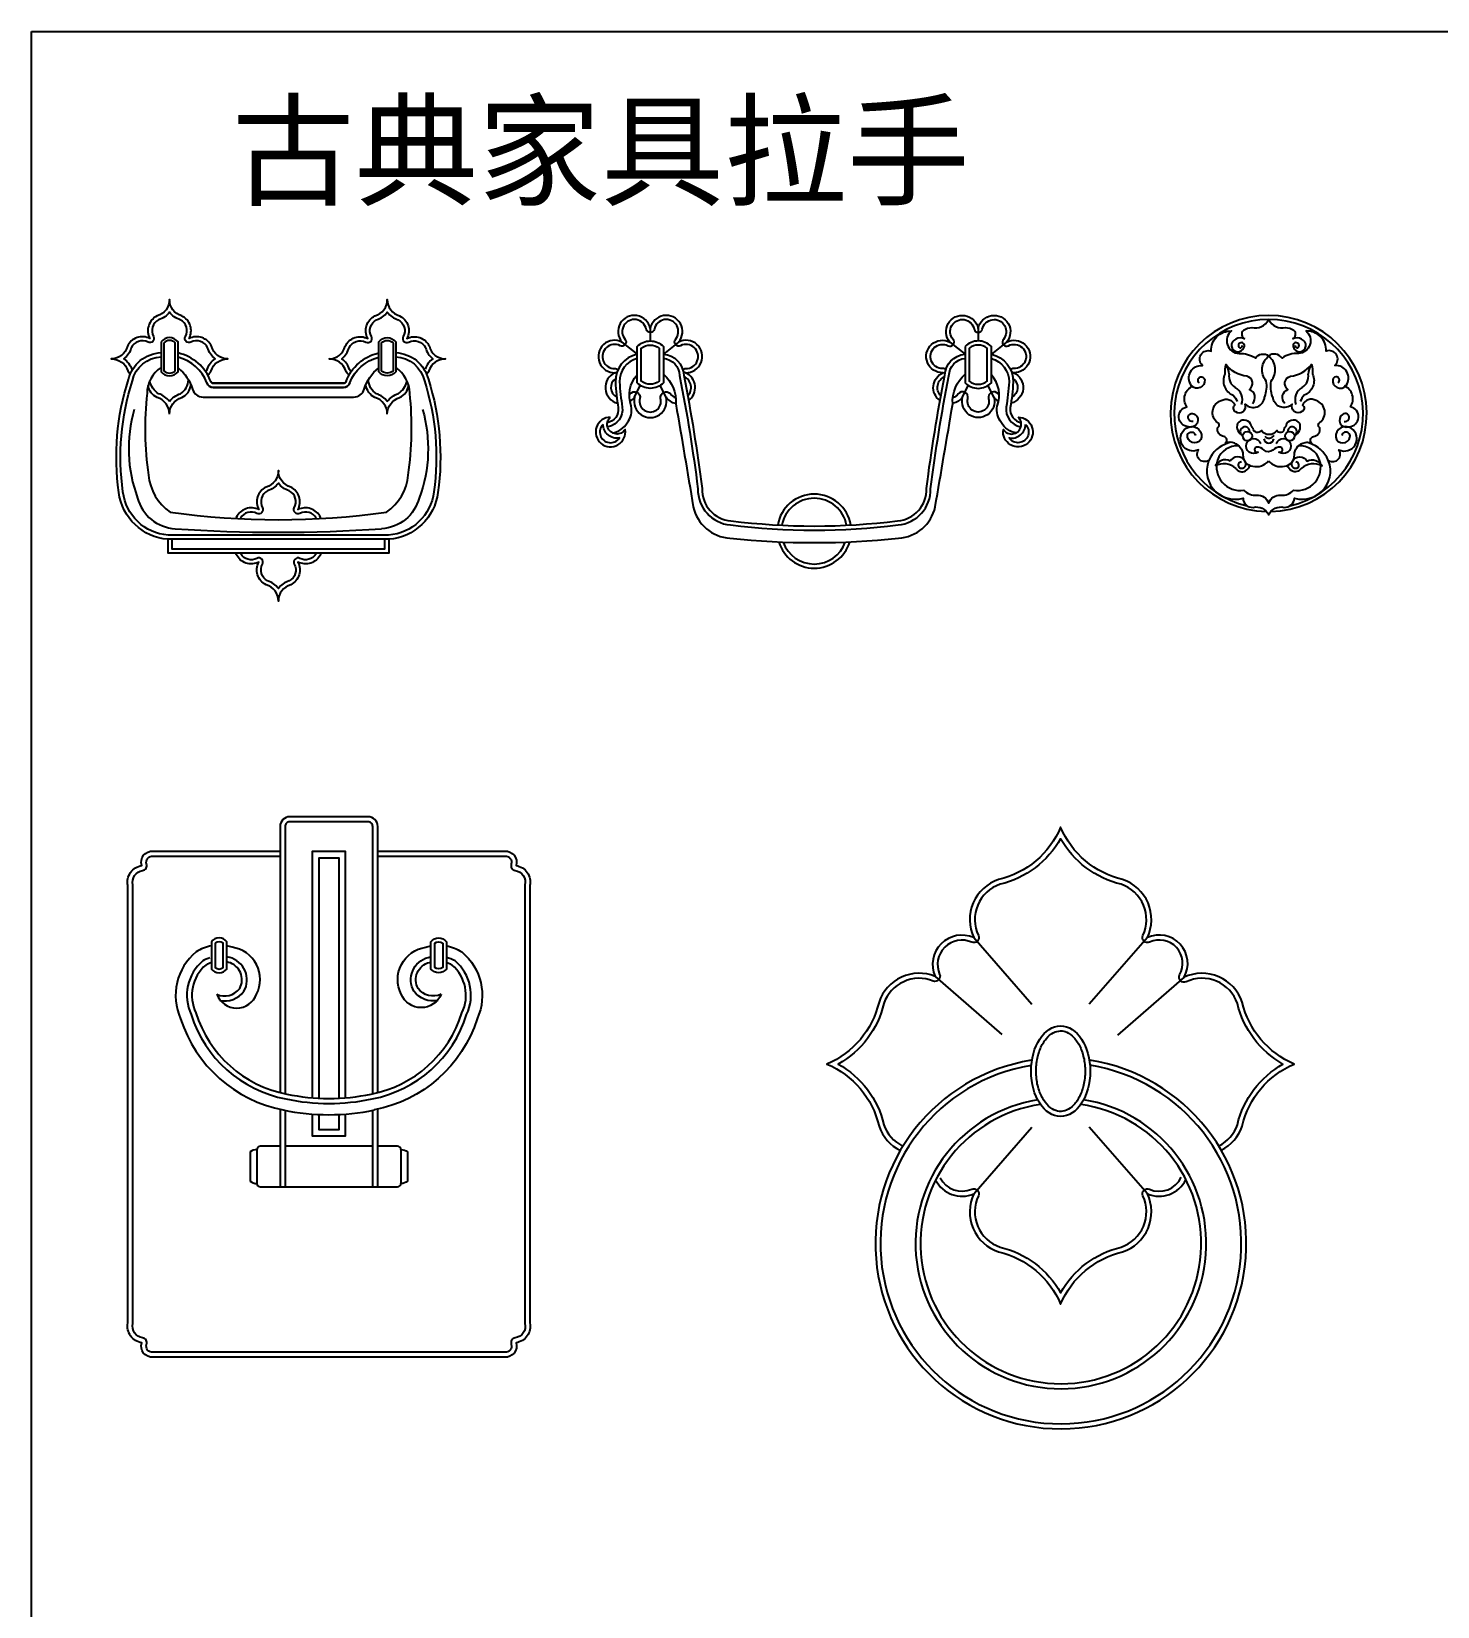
# Model space of a CAD drawing. Header units: millimetres. Extents: x -159346 to -157016, y -80163 to -78851.
# Drawn here: x -159346 to -158785, y -79479 to -78851 of the extents above; entities that cross this region are included whole.
import ezdxf

# ---------------------------------------------------------------- set-up
doc = ezdxf.new("R2010")
doc.units = ezdxf.units.MM
doc.header["$LTSCALE"] = 2
doc.header["$MEASUREMENT"] = 0
doc.layers.get('0').update_dxf_attribs({"linetype": 'CONTINUOUS'})
for name, color, linetype in [('3', 3, 'CONTINUOUS'), ('4', 4, 'CONTINUOUS'), ('7', 7, 'CONTINUOUS')]:
    doc.layers.add(name, color=color, linetype=linetype)
doc.layers.add('标注', color=7, linetype='CONTINUOUS', lineweight=25)
doc.styles.add('HZ', font='simfang.ttf')

msp = doc.modelspace()

# ---------------------------------------------------------------- linework, layer by layer
at = {"layer": '3', "color": 0}
for p, q in [((-159098.72, -78969.39), (-159098.72, -78974.39)), ((-158967.83, -78969.39), (-158967.83, -78974.39)), ((-159110.03, -78974.84), (-159103.95, -78979.68)), ((-159087.41, -78974.84), (-159093.49, -78979.68)), ((-158979.14, -78974.84), (-158973.06, -78979.68)), ((-158956.52, -78974.84), (-158962.6, -78979.68)), ((-159112.82, -78987.07), (-159112.04, -78986.9)), ((-159084.62, -78987.07), (-159085.52, -78986.87)), ((-158981.93, -78987.07), (-158981.03, -78986.87)), ((-158953.73, -78987.07), (-158954.51, -78986.9)), ((-159105, -78996.89), (-159102.71, -78992.15)), ((-159092.44, -78996.89), (-159094.73, -78992.15)), ((-158974.11, -78996.89), (-158971.82, -78992.15)), ((-158961.56, -78996.89), (-158963.84, -78992.15)), ((-159255.73, -79297.12), (-159255.73, -79310.67)), ((-159198.25, -79297.12), (-159198.25, -79310.67))]:
    msp.add_line(p, q, dxfattribs=at)
for points in [[(-159276.11, -78986.53, 0.048775), (-159275.56, -78985.74, -0.161806), (-159272.43, -78981.47, -0.161806), (-159275.38, -78977.08, 0.41702), (-159282.05, -78974.9, -0.737182), (-159284.26, -78972.65, 0.41702), (-159286.29, -78965.94, -0.161806), (-159290.62, -78962.9, -0.161806), (-159294.95, -78965.94, 0.41702), (-159296.99, -78972.65, -0.737182), (-159299.19, -78974.9, 0.41702), (-159305.87, -78977.08, -0.161806), (-159308.81, -78981.47, -0.159953), (-159305.7, -78985.68, -0.159953)], [(-159218.2, -78986.53, -0.048775), (-159218.74, -78985.74, 0.161806), (-159221.87, -78981.47, 0.161806), (-159218.93, -78977.08, -0.41702), (-159212.25, -78974.9, 0.737182), (-159210.05, -78972.65, -0.41702), (-159208.01, -78965.94, 0.161806), (-159203.68, -78962.9, 0.161806), (-159199.35, -78965.94, -0.41702), (-159197.32, -78972.65, 0.737182), (-159195.11, -78974.9, -0.41702), (-159188.44, -78977.08, 0.161806), (-159185.5, -78981.47, 0.159953), (-159188.6, -78985.68, 0.159953)], [(-159085.76, -78985.88, -0.199006), (-159084.58, -78985.42, 1.288737), (-159086.66, -78976.3, -0.819454), (-159088.67, -78973.77, 1.288737), (-159097.1, -78969.72, -0.819454), (-159100.34, -78969.72, 1.288737), (-159108.77, -78973.77, -0.819454), (-159110.78, -78976.3, 1.288737), (-159112.86, -78985.42, -0.185035), (-159111.75, -78985.82)], [(-158980.79, -78985.88, 0.200299), (-158981.98, -78985.42, -1.288737), (-158979.89, -78976.3, 0.819454), (-158977.88, -78973.77, -1.288737), (-158969.45, -78969.72, 0.819454), (-158966.21, -78969.72, -1.288737), (-158957.79, -78973.77, 0.819454), (-158955.77, -78976.3, -1.288737), (-158953.69, -78985.42, 0.185035), (-158954.8, -78985.82)], [(-158843.4, -79040.19, 8.707332), (-158860.48, -79040.18, 8.707332)], [(-159200.3, -78980.72, -0.334594), (-159188.89, -78990.25, -0.112641), (-159185.11, -79034.63, -0.357343), (-159203.17, -79051.9), (-159291.13, -79051.9, -0.357343), (-159309.19, -79034.63, -0.112641), (-159305.41, -78990.25, -0.336232), (-159293.93, -78980.72)], [(-159218.59, -78991.15, -0.314682), (-159221.17, -78992.96), (-159273.14, -78992.96, -0.314682), (-159275.72, -78991.15, 0.250019), (-159287.2, -78980.89, 0.247761)], [(-159275.72, -78991.15, 0.314682), (-159273.14, -78992.96), (-159221.17, -78992.96, 0.314682), (-159218.59, -78991.15, -0.250019), (-159207.11, -78980.89, -0.247761)], [(-159103.95, -78981.38, 0.34465), (-159111.01, -78990.72, 0.02753), (-159109.88, -79000.8, -0.399983), (-159115.56, -79008.65)], [(-159093.54, -78981.32, -0.381028), (-159087.03, -78988.24, -0.016815), (-159079.72, -79033.39, 0.39491), (-159066.73, -79047.82, 0.062406), (-158999.82, -79047.82, 0.39491), (-158986.84, -79033.39, -0.016824), (-158979.52, -78988.27, -0.381028), (-158973.01, -78981.35)], [(-158962.6, -78981.38, -0.34465), (-158955.54, -78990.72, -0.02753), (-158956.67, -79000.8, 0.399983), (-158950.99, -79008.65)], [(-159290.62, -78998.52, 0.162726), (-159294.98, -78995.47, -0.197509), (-159298.47, -78990.32, -0.197509)], [(-159290.62, -78998.52, -0.162337), (-159286.27, -78995.48, 0.249569), (-159283.06, -78989.88, 0.249569)], [(-159203.68, -78998.52, 0.162337), (-159208.03, -78995.48, -0.249569), (-159211.25, -78989.88, -0.249569)], [(-159203.68, -78998.52, -0.162726), (-159199.33, -78995.47, 0.197509), (-159195.83, -78990.32, 0.197509)], [(-159112.61, -78989.47, 0.565238), (-159112.13, -78996.78)], [(-159083.81, -78996.34, 0.518421), (-159085.28, -78988.59, 0.518421)], [(-158982.74, -78996.34, -0.519103), (-158981.27, -78988.58)], [(-158953.94, -78989.47, -0.565238), (-158954.42, -78996.78)], [(-159107.1, -78995.96, 0.030918), (-159106.75, -78995.56, -0.819454), (-159102.86, -78997.43, 1.288737), (-159094.58, -78997.43, -0.819454), (-159090.69, -78995.56, 0.15499), (-159088.58, -78997.06, 0.089485)], [(-158959.46, -78995.96, -0.030918), (-158959.8, -78995.56, 0.819454), (-158963.69, -78997.43, -1.288737), (-158971.98, -78997.43, 0.819454), (-158975.86, -78995.56, -0.154812), (-158977.97, -78997.06, -0.089485)], [(-159304.69, -79001.72, 0.161422), (-159303.33, -79037.08, 0.327672), (-159288.35, -79049.32, 0.327672)], [(-159189.61, -79001.72, -0.161422), (-159190.98, -79037.08, -0.327672), (-159205.95, -79049.32, -0.327672)], [(-159117.57, -79007.69, 1.108116), (-159111.04, -79013.11, -0.467537), (-159117.57, -79007.69, -0.467537)], [(-158948.99, -79007.69, -1.108116), (-158955.51, -79013.11, 0.467537), (-158948.99, -79007.69, 0.467537)], [(-159232.05, -79045.11, 0.398926), (-159238.58, -79043.2, -0.737182), (-159240.79, -79040.94, 0.41702), (-159242.82, -79034.23, -0.161806), (-159247.15, -79031.19, -0.161806), (-159251.48, -79034.23, 0.41702), (-159253.52, -79040.94, -0.737182), (-159255.72, -79043.2, 0.398926), (-159262.25, -79045.11, 0.398926)], [(-159232.13, -79059.4, -0.389884), (-159238.58, -79061.18, 0.737182), (-159240.79, -79063.43, -0.41702), (-159242.82, -79070.15, 0.161806), (-159247.15, -79073.18, 0.161806), (-159251.48, -79070.15, -0.41702), (-159253.52, -79063.43, 0.737182), (-159255.72, -79061.18, -0.389884), (-159262.17, -79059.4, -0.389884)], [(-159209.49, -79274.81), (-159209.49, -79168.2, 0.414214), (-159211.39, -79166.3), (-159242.59, -79166.3, 0.414214), (-159244.49, -79168.2), (-159244.49, -79274.81)], [(-158871.74, -79295.62, 0.194796), (-158864.4, -79287.18, -0.209688), (-158846.2, -79263, -0.209688), (-158864.4, -79238.83, 0.446649), (-158884.84, -79230.18, -0.731254), (-158887.44, -79227.39, 0.729518), (-158899.48, -79214.35, -0.701212), (-158902.13, -79211.68, 0.446649), (-158910.78, -79191.24, -0.209688), (-158934.95, -79173.04, -0.209688), (-158959.13, -79191.24, 0.446649), (-158967.78, -79211.68, -0.693662), (-158970.39, -79214.37, 0.683977), (-158983.24, -79227.19, -0.672831), (-158985.82, -79229.85, 0.430142), (-159005.5, -79238.83, -0.209688), (-159023.71, -79263, -0.209688), (-159005.5, -79287.18, 0.197537), (-158998.03, -79295.69, 0.197537)], [(-159207.49, -79180.02), (-159156.75, -79180.02, -0.544556), (-159154.21, -79183.15, 0.466226), (-159152.6, -79185.75, -0.445201), (-159148.77, -79191.45), (-159148.77, -79366.55, -0.445201), (-159152.6, -79372.25, 0.466226), (-159154.21, -79374.85, -0.544556), (-159156.75, -79377.98), (-159297.22, -79377.98, -0.544556), (-159299.76, -79374.85, 0.466226), (-159301.38, -79372.25, -0.445201), (-159305.21, -79366.55), (-159305.21, -79191.45, -0.445201), (-159301.38, -79185.75, 0.466226), (-159299.76, -79183.15, -0.544556), (-159297.22, -79180.02), (-159246.49, -79180.02)], [(-159274.48, -79220.6, 0.0539), (-159277.31, -79221.81, 0.338951), (-159281.96, -79243.25, 0.275776), (-159244.24, -79276.9, 0.105041), (-159209.74, -79276.9, 0.275776), (-159172.01, -79243.25, 0.338951), (-159176.66, -79221.81, 0.064582), (-159180.08, -79220.43, 0.0539)], [(-159270.58, -79237.61, 0.290611), (-159260.9, -79233.93, 0.493002), (-159266.58, -79220.46, 0.020232), (-159267.71, -79220.21)], [(-159183.39, -79237.61, -0.290611), (-159193.07, -79233.93, -0.493002), (-159187.39, -79220.46, -0.01276), (-159186.68, -79220.29)], [(-158983.04, -79308.36, 0.399534), (-158970.39, -79312.92, -0.693347), (-158967.78, -79315.6, 0.446649), (-158959.13, -79336.05, -0.209688), (-158934.95, -79354.25, -0.209688), (-158910.78, -79336.05, 0.446649), (-158902.13, -79315.6, -0.693347), (-158899.52, -79312.92, 0.405208), (-158886.78, -79308.19, 0.405208)]]:
    msp.add_lwpolyline(points, format="xyb", dxfattribs=at)
for points in [[(-159292.9, -78975.13), (-159292.9, -78986.28, 0.417193), (-159288.3, -78986.28), (-159288.3, -78975.13, 0.417193)], [(-159201.4, -78975.13), (-159201.4, -78986.28, -0.417193), (-159206.01, -78986.28), (-159206.01, -78975.13, -0.417193)], [(-159095.14, -78977.3), (-159095.14, -78990.41, -0.350667), (-159102.3, -78990.41), (-159102.3, -78977.3, -0.350667)], [(-158971.41, -78977.3), (-158971.41, -78990.41, 0.350667), (-158964.25, -78990.41), (-158964.25, -78977.3, 0.350667)], [(-159272.4, -79214.76), (-159272.4, -79224.46, 0.370489), (-159269.21, -79224.46), (-159269.21, -79214.76, 0.370489)], [(-159181.58, -79214.76), (-159181.58, -79224.46, -0.370489), (-159184.76, -79224.46), (-159184.76, -79214.76, -0.370489)]]:
    msp.add_lwpolyline(points, format="xyb", close=True, dxfattribs=at)
for points in [[(-159204.76, -79053.55), (-159204.76, -79057.46), (-159289.55, -79057.46), (-159289.55, -79053.55)], [(-159230.89, -79276.62), (-159230.89, -79180.62), (-159223.09, -79180.62), (-159223.09, -79276.62)], [(-159244.49, -79281.44), (-159244.49, -79311.97)], [(-159209.49, -79311.97), (-159209.49, -79281.44)], [(-159223.09, -79283.12), (-159223.09, -79289.19), (-159230.89, -79289.19), (-159230.89, -79283.12)]]:
    msp.add_lwpolyline(points, dxfattribs=at)
for centre, radius, start, end in [((-158874.67, -78987.92), 7.01, 2.15933, 36.31308), ((-158829.14, -78987.92), 7.01, 143.68692, 177.84067), ((-158862.71, -78988.62), 5.05, 169.02281, 238.94208), ((-158868.03, -78997.85), 5.61, 339.71825, 61.06972), ((-158835.79, -78997.85), 5.61, 118.93028, 200.28175), ((-158841.1, -78988.62), 5.05, 301.05792, 10.97719), ((-158862.75, -79023.94), 1.29, 91.80076, 280.27852), ((-158862.69, -79023.52), 1.69, 247.17296, 42.25512), ((-158841.17, -79023.52), 1.69, 137.74488, 292.82704), ((-158841.11, -79023.94), 1.29, 259.72148, 88.19924), ((-159033.28, -79050.31), 13.13, 10.35442, 169.64558), ((-159247.15, -78457.86), 592.89, 266.01521, 273.98479), ((-159033.28, -79050.31), 13.13, 199.32494, 340.67506), ((-158934.85, -79334.56), 72.02, 99.50845, 80.65772), ((-158934.85, -79334.56), 58.02, 99.15979, 81.03001)]:
    msp.add_arc(centre, radius, start, end, dxfattribs=at)
msp.add_open_spline([(-158934.95, -79249.75), (-158935.92, -79249.75), (-158936.9, -79250), (-158938.85, -79251.03), (-158939.82, -79251.83), (-158941.6, -79253.97), (-158942.39, -79255.31), (-158943.68, -79258.37), (-158944.16, -79260.09), (-158944.73, -79263.71), (-158944.81, -79265.59), (-158944.58, -79269.3), (-158944.26, -79271.12), (-158943.26, -79274.47), (-158942.58, -79275.99), (-158940.98, -79278.56), (-158940.06, -79279.6), (-158938.15, -79281.11), (-158937.16, -79281.58), (-158935.21, -79282), (-158934.25, -79281.96), (-158932.3, -79281.38), (-158931.31, -79280.83), (-158929.42, -79279.15), (-158928.53, -79278.02), (-158927, -79275.31), (-158926.37, -79273.73), (-158925.49, -79270.3), (-158925.23, -79268.45), (-158925.12, -79264.73), (-158925.27, -79262.85), (-158925.96, -79259.3), (-158926.49, -79257.62), (-158927.87, -79254.68), (-158928.7, -79253.42), (-158930.53, -79251.44), (-158931.51, -79250.73), (-158933.31, -79249.93), (-158934.13, -79249.75), (-158934.95, -79249.75)], degree=3, knots=[0, 0, 0, 0, 0.333396, 0.333396, 0.666792, 0.666792, 1.000187, 1.000187, 1.333583, 1.333583, 1.666979, 1.666979, 2.000375, 2.000375, 2.333771, 2.333771, 2.667167, 2.667167, 3.000562, 3.000562, 3.333958, 3.333958, 3.667354, 3.667354, 4.00075, 4.00075, 4.334146, 4.334146, 4.667541, 4.667541, 5.000937, 5.000937, 5.334333, 5.334333, 5.667729, 5.667729, 6.001125, 6.001125, 6.283185, 6.283185, 6.283185, 6.283185], dxfattribs=at)
at = {"layer": '4', "color": 0}
for p, q in [((-158969.59, -79212.54), (-158946.4, -79239.07)), ((-158900.32, -79212.54), (-158923.51, -79239.07)), ((-158985.02, -79228.01), (-158958.43, -79251.13)), ((-158885.7, -79228.37), (-158912.29, -79251.5)), ((-158969.59, -79314.75), (-158946.4, -79288.22)), ((-158900.32, -79314.75), (-158923.51, -79288.22))]:
    msp.add_line(p, q, dxfattribs=at)
for points in [[(-159275.31, -78988.09, 0.081429), (-159274.03, -78986.38, -0.340817), (-159267.35, -78981.58, -0.340817), (-159273.82, -78976.51, 0.425147), (-159282.81, -78973.44, 0.425147), (-159285.69, -78964.39, -0.340817), (-159290.62, -78957.82, -0.340817), (-159295.56, -78964.39, 0.425147), (-159298.44, -78973.44, 0.425147), (-159307.42, -78976.51, -0.340817), (-159313.89, -78981.58, -0.340817), (-159307.21, -78986.38, 0.060291), (-159306.32, -78987.69)], [(-159219, -78988.09, -0.081429), (-159220.27, -78986.38, 0.340817), (-159226.95, -78981.58, 0.340817), (-159220.48, -78976.51, -0.425147), (-159211.5, -78973.44, -0.425147), (-159208.62, -78964.39, 0.340817), (-159203.68, -78957.82, 0.340817), (-159198.75, -78964.39, -0.425147), (-159195.87, -78973.44, -0.425147), (-159186.89, -78976.51, 0.340817), (-159180.41, -78981.58, 0.340817), (-159187.09, -78986.38, -0.060291), (-159187.99, -78987.69)], [(-159083.46, -78998.22, 0.576008), (-159084.62, -78987.07, 1.288737), (-159087.41, -78974.84, 1.288737), (-159098.72, -78969.39, 1.288737), (-159110.03, -78974.84, 1.288737), (-159112.82, -78987.07, 0.708386), (-159111.79, -78999.25)], [(-158983.09, -78998.22, -0.576205), (-158981.93, -78987.07, -1.288737), (-158979.14, -78974.84, -1.288737), (-158967.83, -78969.39, -1.288737), (-158956.52, -78974.84, -1.288737), (-158953.73, -78987.07, -0.708386), (-158954.76, -78999.25)], [(-158851.1, -79042.51, 94.336812), (-158852.76, -79042.51, 8.707332)], [(-159200.3, -78979.07, -0.334886), (-159187.3, -78989.81, -0.112445), (-159183.48, -79034.85, -0.357995), (-159203.11, -79053.55), (-159291.2, -79053.55, -0.357995), (-159310.83, -79034.85, -0.112445), (-159307.01, -78989.81, -0.334886), (-159294, -78979.07)], [(-159220.13, -78990.59, -0.314682), (-159221.17, -78991.31), (-159247.15, -78991.31), (-159273.14, -78991.31, -0.314682), (-159274.17, -78990.59, 0.255761), (-159287.18, -78979.2)], [(-159274.17, -78990.59, 0.314682), (-159273.14, -78991.31), (-159247.15, -78991.31), (-159221.17, -78991.31, 0.314682), (-159220.13, -78990.59, -0.255761), (-159207.12, -78979.2)], [(-159103.95, -78979.68, 0.3565), (-159112.66, -78990.78, 0.027539), (-159111.51, -79001.04, -0.39865), (-159115.86, -79007.03, -0.397247)], [(-159093.4, -78979.68, -0.37587), (-159085.38, -78988.04, -0.016814), (-159078.06, -79033.29, 0.39852), (-159066.56, -79046.18, 0.062468), (-158999.99, -79046.18, 0.39852), (-158988.49, -79033.29, -0.016823), (-158981.17, -78988.06, -0.37587), (-158973.15, -78979.7)], [(-158962.6, -78979.68, -0.3565), (-158953.89, -78990.78, -0.027539), (-158955.04, -79001.04, 0.39865), (-158950.69, -79007.03, 0.397247)], [(-159294, -78985, 0.244443), (-159299.58, -78995.29, 0.062739), (-159299, -79027.92, 0.222127), (-159290.29, -79042.71, 0.069817), (-159204.01, -79042.71, 0.222127), (-159195.3, -79027.92, 0.062739), (-159194.72, -78995.29, 0.244443), (-159200.3, -78985)], [(-159287.18, -78985.14, -0.153369), (-159281.41, -78993.65, 0.331202), (-159277.2, -78996.79), (-159247.15, -78996.79), (-159217.11, -78996.79, 0.331202), (-159212.89, -78993.65, -0.153369), (-159207.12, -78985.14)], [(-159290.62, -79003.6, 0.340817), (-159295.56, -78997.02, -0.241541), (-159299.14, -78992.19, -0.241541)], [(-159290.62, -79003.6, -0.340817), (-159285.69, -78997.02, 0.254538), (-159282.06, -78991.87, 0.254538)], [(-159203.68, -79003.6, 0.340817), (-159208.62, -78997.02, -0.254538), (-159212.25, -78991.87, -0.254538)], [(-159203.68, -79003.6, -0.340817), (-159198.75, -78997.02, 0.241541), (-159195.16, -78992.19, 0.241541)], [(-159113.99, -79011.03, 0.24417), (-159107.97, -79007.05, 0.219832), (-159106.3, -79000.37, -0.281597), (-159103.95, -78987.86)], [(-159093.49, -78987.65, -0.233591), (-159088.52, -78999.53, -0.001336), (-159081.55, -79040.61, 0.339583), (-159066.91, -79053.06, 0.054643), (-158999.64, -79053.06, 0.339583), (-158985, -79040.61, 0.000521), (-158978.03, -78999.55, -0.233591), (-158973.06, -78987.68)], [(-158952.56, -79011.03, -0.24417), (-158958.58, -79007.05, -0.219832), (-158960.25, -79000.37, 0.281597), (-158962.6, -78987.86)], [(-159106.83, -78998.54, 0.096334), (-159105, -78996.89, 1.288737), (-159092.44, -78996.89, 0.174755), (-159088.76, -78999.29, 0.174755)], [(-158959.72, -78998.54, -0.096334), (-158961.56, -78996.89, -1.288737), (-158974.11, -78996.89, -0.174755), (-158977.79, -78999.29, -0.174755)], [(-158866.99, -79014.85, 0.212618), (-158875.15, -79020.78, 0.674553), (-158862.15, -79037.12, 0.42921), (-158858.14, -79040.81, -0.362951), (-158851.93, -79043.8, -0.362951), (-158845.73, -79040.81, 0.404007), (-158841.58, -79037.16, 0.670026), (-158828.72, -79020.78, 0.212618), (-158836.87, -79014.85)], [(-158863.8, -79016.26, 0.342951), (-158872.3, -79021.95, 0.554594), (-158861.79, -79033.98, 0.214699), (-158856.75, -79036.01, -0.365447), (-158851.91, -79039.19, -0.365447), (-158847.06, -79036.01, 0.214699), (-158842.02, -79033.98, 0.557951), (-158831.56, -79021.95, 0.340998), (-158840.06, -79016.26)], [(-159230.22, -79045.26, -0.01802), (-159230.35, -79044.8, 0.425147), (-159239.34, -79041.73, 0.425147), (-159242.22, -79032.69, -0.340817), (-159247.15, -79026.11, -0.340817), (-159252.09, -79032.69, 0.425147), (-159254.97, -79041.73, 0.425147), (-159263.95, -79044.8, -0.01802), (-159264.09, -79045.26, -0.01802)], [(-159230.22, -79059.11, 0.01802), (-159230.35, -79059.58, -0.425147), (-159239.34, -79062.65, -0.425147), (-159242.22, -79071.69, 0.340817), (-159247.15, -79078.27, 0.340817), (-159252.09, -79071.69, -0.425147), (-159254.97, -79062.65, -0.425147), (-159263.95, -79059.58, 0.01802), (-159264.09, -79059.11, 0.01802)], [(-159207.49, -79274.35), (-159207.49, -79168.2, 0.414214), (-159211.39, -79164.3), (-159242.59, -79164.3, 0.414214), (-159246.49, -79168.2), (-159246.49, -79274.35)], [(-158870.83, -79297.41, 0.196376), (-158862.48, -79287.73, -0.239524), (-158841.67, -79263, -0.239524), (-158862.48, -79238.28, 0.448475), (-158885.7, -79228.37, 0.729518), (-158900.32, -79212.54, 0.448475), (-158910.23, -79189.32, -0.239524), (-158934.95, -79168.5, -0.239524), (-158959.68, -79189.32, 0.448475), (-158969.59, -79212.54, 0.683977), (-158985.07, -79228, 0.431947), (-159007.43, -79238.28, -0.239524), (-159028.24, -79263, -0.239524), (-159007.43, -79287.73, 0.199119), (-158998.92, -79297.49)], [(-159207.49, -79178.02), (-159156.84, -79178.02, -0.535451), (-159152.31, -79183.77, -0.433054), (-159146.77, -79191.68), (-159146.77, -79366.33, -0.433054), (-159152.31, -79374.23, -0.535451), (-159156.84, -79379.98), (-159297.13, -79379.98, -0.535451), (-159301.66, -79374.23, -0.433054), (-159307.21, -79366.33), (-159307.21, -79191.68, -0.433054), (-159301.66, -79183.77, -0.535451), (-159297.13, -79178.02), (-159246.49, -79178.02)], [(-159273.9, -79215.79, 0.099113), (-159280, -79218.2, 0.338597), (-159286.16, -79244.88, 0.273786), (-159245.19, -79281.3)], [(-159271.78, -79235.13, 0.689902), (-159255.85, -79235.13, 0.514541), (-159265.62, -79216.39, 0.032433), (-159267.71, -79215.84, 0.032433)], [(-159180.08, -79215.79, -0.099113), (-159173.97, -79218.2, -0.338597), (-159167.81, -79244.88, -0.274409), (-159208.91, -79281.32)], [(-159182.19, -79235.13, -0.669945), (-159198.12, -79235.13, -0.514541), (-159188.36, -79216.39, -0.032433), (-159186.26, -79215.84, -0.032433)], [(-159273.9, -79222.51, 0.050033), (-159276.16, -79223.46, 0.337912), (-159280.09, -79242.52, 0.276672), (-159243.84, -79274.94, 0.105161), (-159210.13, -79274.94, 0.276672), (-159173.88, -79242.52, 0.337912), (-159177.81, -79223.46, 0.050033), (-159180.08, -79222.51)], [(-159271.78, -79235.13, 0.346544), (-159262.58, -79232.83, 0.48791), (-159267.09, -79222.39, 0.012897), (-159267.71, -79222.24, 0.012897)], [(-159182.19, -79235.13, -0.346544), (-159191.39, -79232.83, -0.48791), (-159186.88, -79222.39, -0.012897), (-159186.26, -79222.24, -0.012897)], [(-159255.73, -79297.12, 0.189656), (-159258.4, -79298.08), (-159258.4, -79309.71, 0.189656), (-159255.73, -79310.67)], [(-159246.49, -79295.82), (-159254.43, -79295.82, 0.414214), (-159255.73, -79297.12)], [(-159198.25, -79297.12), (-159198.25, -79297.12, 0.414214), (-159199.55, -79295.82), (-159207.49, -79295.82)], [(-159198.25, -79297.12, -0.189656), (-159195.57, -79298.08), (-159195.57, -79309.71, -0.189656), (-159198.25, -79310.67)], [(-159255.73, -79310.67), (-159255.73, -79310.67, 0.414214), (-159254.43, -79311.97), (-159199.55, -79311.97, 0.414214), (-159198.25, -79310.67)], [(-158984.83, -79309.26, 0.399534), (-158969.59, -79314.75, 0.448475), (-158959.68, -79337.97, -0.239524), (-158934.95, -79358.78, -0.239524), (-158910.23, -79337.97, 0.448475), (-158900.32, -79314.75, 0.405208), (-158884.98, -79309.05)]]:
    msp.add_lwpolyline(points, format="xyb", dxfattribs=at)
for points in [[(-159294, -78974.72), (-159294, -78986.7, 0.483734), (-159287.2, -78986.7), (-159287.2, -78974.72, 0.483734)], [(-159200.3, -78974.72), (-159200.3, -78986.7, -0.483734), (-159207.11, -78986.7), (-159207.11, -78974.72, -0.483734)], [(-159093.49, -78976.56), (-159093.49, -78991.14, -0.415303), (-159103.95, -78991.14), (-159103.95, -78976.56, -0.415303)], [(-158973.06, -78976.56), (-158973.06, -78991.14, 0.415303), (-158962.6, -78991.14), (-158962.6, -78976.56, 0.415303)], [(-159114.67, -79004.82, 2.709011), (-159108.75, -79009.73, -1.142987)], [(-158951.88, -79004.82, -2.709011), (-158957.8, -79009.73, 1.142987)], [(-159273.9, -79214.16), (-159273.9, -79225.05, 0.483734), (-159267.71, -79225.05), (-159267.71, -79214.16, 0.483734)], [(-159180.08, -79214.16), (-159180.08, -79225.05, -0.483734), (-159186.26, -79225.05), (-159186.26, -79214.16, -0.483734)]]:
    msp.add_lwpolyline(points, format="xyb", close=True, dxfattribs=at)
for points in [[(-159203.11, -79053.55), (-159203.11, -79059.11), (-159291.2, -79059.11), (-159291.2, -79053.55)], [(-159233.49, -79276.45), (-159233.49, -79178.02), (-159220.49, -79178.02), (-159220.49, -79276.45)], [(-159246.49, -79281.03), (-159246.49, -79311.97), (-159207.49, -79311.97), (-159207.49, -79281.03)], [(-159220.49, -79282.97), (-159220.49, -79291.79), (-159233.49, -79291.79), (-159233.49, -79282.97)], [(-159209.49, -79295.82), (-159244.49, -79295.82)]]:
    msp.add_lwpolyline(points, dxfattribs=at)
for centre, radius, start, end in [((-158867.26, -79018.77), 3.97, 64.04621, 120.5057), ((-159033.28, -79050.31), 14.78, 9.52367, 170.47633), ((-159033.28, -79050.31), 14.78, 196.78995, 343.21005), ((-158934.85, -79334.56), 74.02, 99.18357, 80.9799), ((-159226.99, -79195.7), 87.51, 257.99352, 282.00648), ((-158934.85, -79334.56), 56.02, 98.3142, 81.8789)]:
    msp.add_arc(centre, radius, start, end, dxfattribs=at)
msp.add_ellipse((-158934.95, -79265.84), major_axis=(0, 18.08), ratio=0.652174, dxfattribs=at)
at = {"layer": '7', "color": 0}
for points in [[(-158879.58, -78991.12, -1.465944), (-158877.45, -78989.81, -0.771377), (-158882.8, -78992.11, -0.634324), (-158878.33, -78984.17, -0.824444), (-158874.86, -78978.46, -0.437427), (-158866.8, -78970.42, 0.689918), (-158863.75, -78979.37, -0.180359), (-158857.23, -78981.29, -0.444865), (-158851.81, -78980.42)], [(-158824.24, -78991.12, 1.465944), (-158826.36, -78989.81, 0.771377), (-158821.01, -78992.11, 0.634324), (-158825.48, -78984.17, 0.824444), (-158828.96, -78978.46, 0.437427), (-158837.01, -78970.42, -0.689918), (-158840.06, -78979.37, 0.180359), (-158846.58, -78981.29, 0.444865), (-158852.01, -78980.42)], [(-158869.23, -79015.35, 0.611447), (-158869.75, -79012.53, -0.453514), (-158872.3, -79009.01, 0.600564), (-158872.3, -79006.97, -0.611852), (-158870.84, -78998.19, -0.459204), (-158865.36, -79000, 0.618614), (-158865.17, -79002.56, 0.732782), (-158861.25, -78999.61, 0.638729), (-158853.53, -78996.76, 0.002994), (-158853.49, -78996.69, 0.134604), (-158852.87, -78990.41, -0.429273), (-158851.81, -78980.42)], [(-158834.58, -79015.35, -0.611447), (-158834.07, -79012.53, 0.453514), (-158831.51, -79009.01, -0.600564), (-158831.51, -79006.97, 0.611852), (-158832.97, -78998.19, 0.459204), (-158838.45, -79000, -0.618614), (-158838.65, -79002.56, -0.732782), (-158842.56, -78999.61, -0.638729), (-158850.28, -78996.76, -0.002994), (-158850.33, -78996.69, -0.134604), (-158850.95, -78990.41, 0.429273), (-158852.01, -78980.42)], [(-158858.38, -78999.3, 0.552971), (-158859.61, -78993.78, 0.643882), (-158860.63, -78988.47, -0.19692), (-158869.02, -78983.77, 0.066435), (-158869.43, -78987.65, 0.427993), (-158866.1, -78996.07, -0.115321), (-158864.53, -78998.62, -0.115321)], [(-158845.43, -78999.3, -0.552971), (-158844.2, -78993.78, -0.643882), (-158843.18, -78988.47, 0.19692), (-158834.79, -78983.77, -0.066435), (-158834.38, -78987.65, -0.427993), (-158837.72, -78996.07, 0.115321), (-158839.28, -78998.62, 0.115321)], [(-158882.01, -79006.54, -1.666029), (-158881.31, -79003.74, -0.861651), (-158883.89, -79008.63, -0.898785), (-158884.52, -79000.69, -0.485217), (-158882.01, -78992.33, -0.485217)], [(-158821.81, -79006.54, 1.666029), (-158822.5, -79003.74, 0.861651), (-158819.93, -79008.63, 0.898785), (-158819.3, -79000.69, 0.485217), (-158821.81, -78992.33, 0.485217)], [(-158841.65, -79012.11, 0.395846), (-158839.51, -79007.33, 0.531314), (-158844.76, -79007.43, -0.123767), (-158845.73, -79009.4, -0.81599), (-158848.69, -79010.11, -0.537917), (-158854.8, -79010.2, -0.658565), (-158858.13, -79009.4, -0.123767), (-158859.1, -79007.43, 0.531314), (-158864.35, -79007.33, 0.395846), (-158862.21, -79012.11)], [(-158875.33, -79021.7, -0.916549), (-158879.91, -79017.83, -0.939891), (-158884.84, -79009.23, -0.617221), (-158878.66, -79012.81, -0.820728), (-158884.33, -79012.76, -1.041263), (-158881.13, -79012.15)], [(-158828.48, -79021.7, 0.916549), (-158823.9, -79017.83, 0.939891), (-158818.98, -79009.23, 0.617221), (-158825.15, -79012.81, 0.820728), (-158819.48, -79012.76, 1.041263), (-158822.68, -79012.15)], [(-158865.52, -79015.2, -0.30622), (-158862.2, -79019.81, 0.390069), (-158858.29, -79024.41, 0.273717), (-158851.93, -79022.28, 0.273717)], [(-158848.87, -79015.34, -3.05087), (-158847.83, -79018.75, 1.057626), (-158847.18, -79016.77, 0.23473), (-158850.3, -79017.95, -0.390765), (-158853.66, -79017.97, 0.241957), (-158856.78, -79016.77, 1.057626), (-158856.12, -79018.75, -3.05087), (-158855.08, -79015.34)], [(-158851.93, -79022.28, 0.273717), (-158845.57, -79024.41, 0.390069), (-158841.66, -79019.81, -0.30622), (-158838.34, -79015.2, -0.251459), (-158834.58, -79015.35)], [(-158842.42, -79022.38, -0.601925), (-158836.57, -79022.44, -0.242769), (-158833.08, -79022.1, -0.140802), (-158830.6, -79024.21, 0.302997), (-158838.96, -79025.29, -0.40053), (-158842.7, -79026.27, -0.176928), (-158844.48, -79024.13)]]:
    msp.add_lwpolyline(points, format="xyb", dxfattribs=at)
for centre in [(-158860.39, -79012.37), (-158843.48, -79012.37)]:
    msp.add_circle(centre, 1.85, dxfattribs=at)
for centre, radius, start, end in [((-158857.27, -78963.22), 5.98, 256.44478, 333.055), ((-158846.54, -78963.22), 5.98, 206.945, 283.55522), ((-158864.21, -78976.14), 2.56, 109.44609, 344.40648), ((-158863.06, -78977.01), 3.85, 65.32533, 121.40132), ((-158860.78, -78971.74), 1.9, 129.72523, 249.21216), ((-158858.72, -78974.66), 5.47, 87.38867, 126.78657), ((-158845.1, -78974.66), 5.47, 53.21343, 92.61133), ((-158843.04, -78971.74), 1.9, 290.78784, 50.27477), ((-158840.76, -78977.01), 3.85, 58.59868, 114.67467), ((-158839.6, -78976.14), 2.56, 195.59352, 70.55391), ((-158862.81, -78976.27), 1.21, 332.50697, 193.64745), ((-158863.25, -78976.39), 0.756, 192.9698, 12.99587), ((-158841, -78976.27), 1.21, 346.35255, 207.49303), ((-158840.56, -78976.39), 0.756, 167.00413, 347.0302), ((-158861.38, -79010.53), 1.85, 354.72158, 242.91406), ((-158851.77, -79011.1), 2.14, 219.16921, 335.06761), ((-158842.48, -79010.53), 1.85, 297.08594, 185.27842), ((-158851.85, -79013.15), 2.05, 188.95742, 351.04258), ((-158868.37, -79027.47), 5.89, 114.22397, 146.28275), ((-158869.89, -79031.02), 7.6, 48.92333, 116.34995), ((-158869.37, -79025.66), 3.83, 57.20832, 111.79099), ((-158864.35, -79023.96), 3.31, 28.47147, 152.6507), ((-158863.2, -79022.76), 4.05, 300.13649, 340.27016), ((-158862.52, -79023.82), 2.8, 211.61782, 298.9281)]:
    msp.add_arc(centre, radius, start, end, dxfattribs=at)
at = {"layer": '标注', "color": 7}
msp.add_lwpolyline([(-159345.69, -78850.9), (-157016.31, -78850.9), (-157016.31, -80163.25), (-159345.69, -80163.25)], close=True, dxfattribs=at)

# ---------------------------------------------------------------- texts
at = {"color": 0, "lineweight": 9, "insert": (-159265.77, -78880.58, 0), "char_height": 36, "width": 421.7808, "attachment_point": 1, "style": 'HZ'}
msp.add_mtext('{\\fSimSun|b1|i0|c134|p2;古典家具拉手}', dxfattribs=at)

doc.saveas('drawing.dxf')
